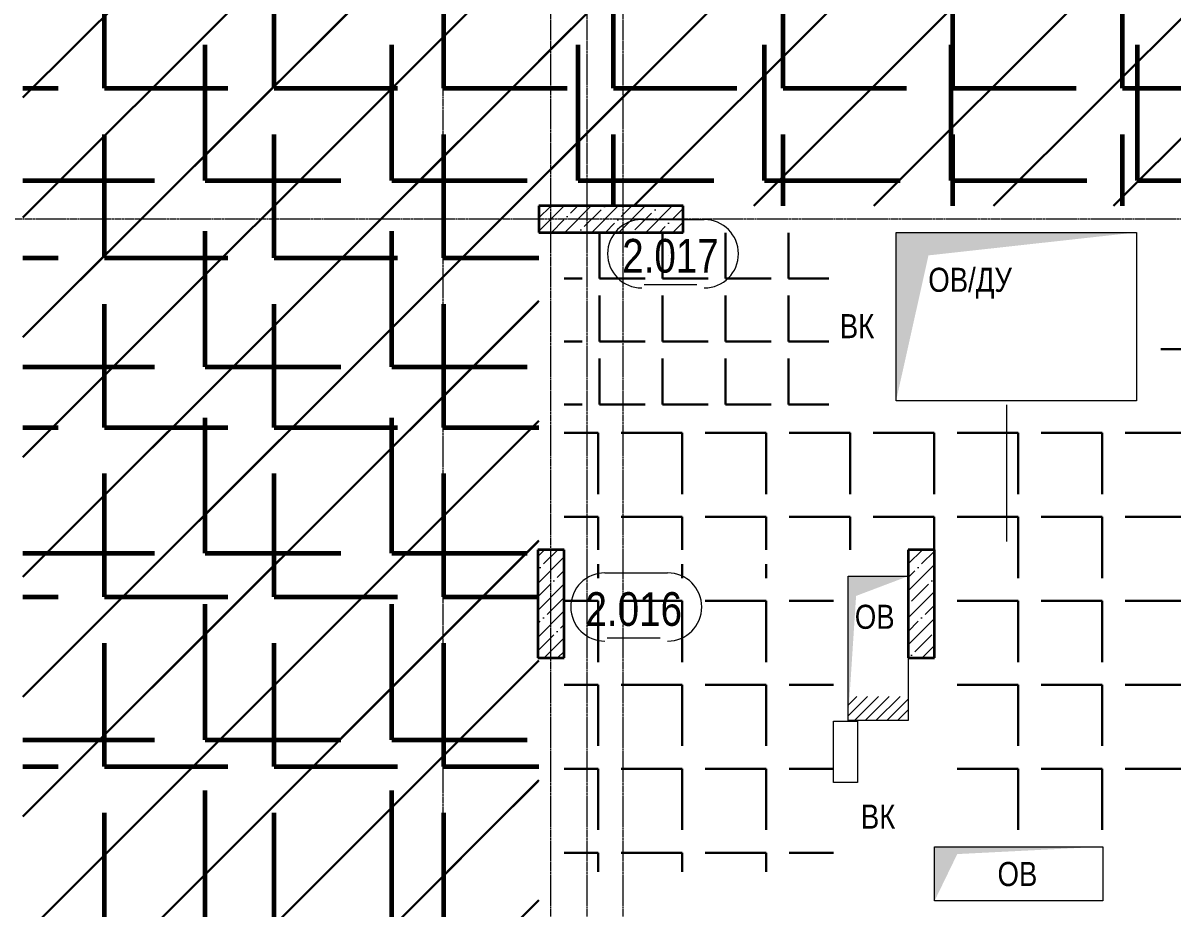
# Model space of a CAD drawing. Header units: millimetres. Extents: x -65509 to 912790, y 446 to 713294.
# Drawn here: x 7790 to 17352, y 220347 to 227709 of the extents above; entities that cross this region are included whole.
import ezdxf
from ezdxf.enums import TextEntityAlignment as Align

# ---------------------------------------------------------------- set-up
doc = ezdxf.new("R2010")
doc.units = ezdxf.units.MM
doc.linetypes.add('CENTER2', pattern=[28.575, 19.05, -3.175, 3.175, -3.175])
doc.linetypes.add('HIDDEN2', pattern=[4.7625, 3.175, -1.5875])
for name, color, linetype, lineweight in [('7.5) Плитка Тип 7.2                6 вып', 220, 'Continuous', 60), ('7.5) Плитка Тип 8.1 8.2 8.3     6 вып', 160, 'Continuous', 60), ('8.1) Нал. пол 8 вып.', 190, 'Continuous', 30), ('8.2) Линолеум 8 вып', 90, 'Continuous', 60), ('9.1) Линолеум 9  9.2 Инв', 3, 'Continuous', 60), ('АР1_ИЗМ_6_кладка_11.09.25', 250, 'Continuous', 25), ('АР_Area', 250, 'Continuous', 5), ('АР_Колонны', 250, 'Continuous', 30), ('АР_Стены ЖБ', 250, 'Continuous', 35), ('АР_Штриховка', 250, 'Continuous', 0), ('ВК_Шахты', 250, 'Continuous', 9), ('ОВ_Шахты', 250, 'Continuous', 5), ('РД_Оси_100', 250, 'Continuous', 0)]:
    doc.layers.add(name, color=color, linetype=linetype, lineweight=lineweight)
doc.layers.add('АР_Делит', color=250, linetype='Continuous', lineweight=0, plot=False)
doc.styles.add('style1', font='ARIALN.TTF')
pattern_1 = [(45, (-74007.1, 311187.15), (-112.2532, 112.2532), []), (45, (-73894.85, 311187.15), (-112.2532, 112.2532), [198.4375, -39.6875, 0, -39.6875])]
pattern_2 = [(180, (-2e-11, 174005.86), (-9e-14, -698.5), [508, -190.5]), (270, (-2e-11, 174005.86), (698.5, -1e-13), [508, -190.5])]
pattern_3 = [(0, (0, 0), (0, 1550.67), [1127.76, -422.91]), (90, (0, 0), (-1550.67, 9e-14), [1127.76, -422.91])]
pattern_4 = [(0, (0, 0), (0, 1410.97), [1026.16, -384.81]), (90, (0, 0), (-1410.97, 9e-14), [1026.16, -384.81])]

# ---------------------------------------------------------------- blocks, each defined once
blk = doc.blocks.new('otv')
at = {"linetype": 'Continuous'}
blk.add_lwpolyline([(0, -1), (0, 0), (1, 0), (1, -1)], close=True, dxfattribs=at)
blk.add_solid([(0, -1), (0, 0), (0.1346, -0.1366), (1, 0)], dxfattribs=at)
blk = doc.blocks.new('оси_рен')
at = {"layer": 'РД_Оси_100', "color": 251, "linetype": 'CENTER2', "true_color": 0x636466}
blk.add_line((1225207.916, 183613.25), (1189697.958, 183613.25), dxfattribs=at)
for points in [[(1207052.916, 223268.25), (1207052.916, 135558.25)], [(1207952.916, 135558.25), (1207952.916, 223268.25)], [(1208252.916, 135558.25), (1208252.916, 223268.25)], [(1208552.916, 135558.25), (1208552.916, 223268.25)]]:
    blk.add_lwpolyline(points, dxfattribs=at)
blk = doc.blocks.new('MOK-МаркаПом_овал_ареал')
for p, q in [((-2.99, 3.76), (3.52, 3.76)), ((-2.75, -3), (2.75, -3))]:
    blk.add_line(p, q)
for centre, radius, start, end in [((-2.99, 0.21), 3.55, 90, 270), ((3.52, 0.21), 3.55, 270, 90), ((-7.41, 0), 7.16, 0, 0.001)]:
    blk.add_arc(centre, radius, start, end)
at = {"color": 0, "style": 'style1'}
blk.add_attdef('АР-ПОМЕЩЕНИЕ:НОМЕР', text='', height=3, dxfattribs=at).set_placement((0.26, 0), align=Align.MIDDLE)

msp = doc.modelspace()

# ---------------------------------------------------------------- hatches: boundary and pattern name
at = {"layer": '7.5) Плитка Тип 7.2                6 вып', "lineweight": 30}
h = msp.add_hatch(dxfattribs=at)
h.set_pattern_fill('ANGLE', color=256, scale=100, angle=180)
h.set_pattern_definition(pattern_2)
h.paths.add_polyline_path([(19880, 224406.988), (19592.5, 224406.988), (19592.5, 225606.988), (17250, 225606.988), (17250, 224376.988), (15370, 224376.988), (12290, 224376.988), (12290, 223326.988), (15370, 223326.988), (15370, 220996.988), (17250, 220996.988), (19880, 220996.988)])
h = msp.add_hatch(dxfattribs=at)
h.set_pattern_fill('ANGLE', color=256, scale=100, angle=180)
h.set_pattern_definition(pattern_2)
h.paths.add_polyline_path([(14530, 223206.988), (12290, 223206.988), (12290, 220646.988), (14530, 220646.988)])
at = {"layer": '7.5) Плитка Тип 8.1 8.2 8.3     6 вып', "lineweight": 30}
h = msp.add_hatch(dxfattribs=at)
h.set_pattern_fill('ANGLE', color=5, scale=75)
h.set_pattern_definition([(0, (10, -142176.1), (0, 523.875), [381, -142.875]), (90, (10, -142176.1), (-523.875, 3e-14), [381, -142.875])])
h.paths.add_polyline_path([(12290, 224504.526), (14490, 224504.526), (14490, 225964.526), (12290, 225964.526)])
at = {"layer": '8.1) Нал. пол 8 вып.'}
h = msp.add_hatch(dxfattribs=at)
h.set_pattern_fill('ANSI31', color=256, scale=222)
h.paths.add_polyline_path([(19880, 228651.988), (12080, 228651.988), (12080, 226186.987), (13280, 226186.987), (13280, 226186.988), (19860, 226186.988), (19860, 226476.987), (19880, 226476.987)])
h.paths.add_polyline_path([(19860, 230776.987), (19880, 230776.987), (19880, 233151.988), (13825, 233151.988), (13825, 228651.988), (19880, 228651.988), (19880, 229876.987), (19860, 229876.987)])
h.paths.add_polyline_path([(12070, 210751.988), (7790, 210751.988), (7790, 204396.987), (8310, 204396.987), (8310, 203766.987), (10700, 203766.987), (10700, 203816.987), (11450, 203816.987), (11450, 203766.987), (11550, 203766.987), (11550, 204396.987), (11561.98, 204396.987), (11561.91, 205210.001), (11561.91, 205518.998), (11561.847, 205518.998), (11561.777, 206332.011), (12070, 206331.763)])
h.paths.add_polyline_path([(12080, 228651.988), (7790, 228651.988), (7790, 210776.987), (12070, 210776.987), (12070, 211576.988), (12070, 212176.987), (12070, 213076.987), (12070, 213716.987), (11560, 213716.987), (11560, 213916.846), (11560, 214616.846), (11560, 214806.987), (11560, 214866.846), (11560, 215566.846), (11560, 215776.987), (11560, 215816.846), (11560, 216516.846), (11680, 216516.846), (11680, 215816.846), (11680, 215776.987), (12080, 215776.987)])
h.paths.add_polyline_path([(11944.96, 215758.532), (12521.427, 215758.532), (12521.427, 216037.741), (11944.96, 216037.741)], flags=9)
h.paths.add_polyline_path([(9460, 228231.988), (7790, 228231.988), (7790, 228651.988), (9460, 228651.988)], flags=16)
h = msp.add_hatch(dxfattribs=at)
h.set_pattern_fill('ANSI31', color=256, scale=222)
h.paths.add_polyline_path([(19860, 230776.987), (19872.253, 232231.988), (17680, 232231.988), (16593.632, 232239.688), (16593.632, 233151.988), (13825, 233151.988), (13825, 228651.988), (19880, 228651.988), (19880, 229876.987), (19860, 229876.987)])
h.paths.add_polyline_path([(19880, 228651.988), (12080, 228651.988), (12080, 226186.987), (13280, 226186.987), (13280, 226186.988), (19860, 226186.988), (19860, 226476.987)])
h.paths.add_polyline_path([(12070, 224426.988), (12070, 224646.988), (12070, 225596.988), (12070, 225966.988), (12080, 228651.988), (9460, 228651.988), (9460, 228231.988), (7790, 228231.988), (7790, 210776.987), (12070, 210776.987), (12070, 211576.988), (12070, 212176.987), (12070, 213076.987), (12070, 213716.987), (11560, 213716.987), (11560, 213916.846), (11560, 214616.846), (11560, 214806.987), (11560, 214866.846), (11560, 215566.846), (11560, 215776.987), (11560, 215816.846), (11560, 216516.846), (11560, 216746.987), (12070, 216746.987), (12070, 217526.988), (12070, 218626.988), (12070, 219026.988), (12070, 220126.988), (12070, 220901.743), (11850, 220901.743), (11850, 221191.743), (12070, 221191.743), (12070, 221326.987), (12070, 222426.987), (12070, 223326.987), (12070, 223326.988)])
h.paths.add_polyline_path([(12070, 210751.988), (7790, 210751.988), (7790, 204396.987), (8310, 204396.987), (8310, 203766.987), (10700, 203766.987), (10700, 203816.987), (11450, 203816.987), (11550, 203809.051), (11550, 204396.987), (11561.943, 205212.32), (11561.917, 205518.998), (11561.847, 205518.998), (11561.777, 206332.011), (12070, 206331.763)])
at = {"layer": '8.2) Линолеум 8 вып'}
h = msp.add_hatch(dxfattribs=at)
h.set_pattern_fill('ANGLE', color=256, scale=222)
h.set_pattern_definition(pattern_3)
h.paths.add_polyline_path([(19880, 228651.988), (12080, 228651.988), (12080, 226186.987), (13280, 226186.987), (13280, 226186.988), (19860, 226186.988), (19860, 226476.987), (19880, 226476.987)])
h.paths.add_polyline_path([(19860, 230776.987), (19880, 230776.987), (19880, 233151.988), (13825, 233151.988), (13825, 228651.988), (19880, 228651.988), (19880, 229876.987), (19860, 229876.987)])
h.paths.add_polyline_path([(12070, 210751.988), (7790, 210751.988), (7790, 204396.987), (8310, 204396.987), (8310, 203766.987), (10700, 203766.987), (10700, 203816.987), (11450, 203816.987), (11450, 203766.987), (11550, 203766.987), (11550, 204396.987), (11561.98, 204396.987), (11561.91, 205210.001), (11561.91, 205518.998), (11561.847, 205518.998), (11561.777, 206332.011), (12070, 206331.763)])
h.paths.add_polyline_path([(12080, 228651.988), (7790, 228651.988), (7790, 210776.987), (12070, 210776.987), (12070, 211576.988), (12070, 212176.987), (12070, 213076.987), (12070, 213716.987), (11560, 213716.987), (11560, 213916.846), (11560, 214616.846), (11560, 214806.987), (11560, 214866.846), (11560, 215566.846), (11560, 215776.987), (11560, 215816.846), (11560, 216516.846), (11680, 216516.846), (11680, 215816.846), (11680, 215776.987), (12080, 215776.987)])
h.paths.add_polyline_path([(11944.96, 215758.532), (12521.427, 215758.532), (12521.427, 216037.741), (11944.96, 216037.741)], flags=9)
h.paths.add_polyline_path([(9460, 228231.988), (7790, 228231.988), (7790, 228651.988), (9460, 228651.988)], flags=16)
h = msp.add_hatch(dxfattribs=at)
h.set_pattern_fill('ANGLE', color=256, scale=222)
h.set_pattern_definition(pattern_3)
h.paths.add_polyline_path([(19860, 230776.987), (19872.253, 232231.988), (17680, 232231.988), (16593.632, 232239.688), (16593.632, 233151.988), (13825, 233151.988), (13825, 228651.988), (19880, 228651.988), (19880, 229876.987), (19860, 229876.987)])
h.paths.add_polyline_path([(19880, 228651.988), (12080, 228651.988), (12080, 226186.987), (13280, 226186.987), (13280, 226186.988), (19860, 226186.988), (19860, 226476.987)])
h.paths.add_polyline_path([(12070, 224426.988), (12070, 224646.988), (12070, 225596.988), (12070, 225966.988), (12080, 228651.988), (9460, 228651.988), (9460, 228231.988), (7790, 228231.988), (7790, 210776.987), (12070, 210776.987), (12070, 211576.988), (12070, 212176.987), (12070, 213076.987), (12070, 213716.987), (11560, 213716.987), (11560, 213916.846), (11560, 214616.846), (11560, 214806.987), (11560, 214866.846), (11560, 215566.846), (11560, 215776.987), (11560, 215816.846), (11560, 216516.846), (11560, 216746.987), (12070, 216746.987), (12070, 217526.988), (12070, 218626.988), (12070, 219026.988), (12070, 220126.988), (12070, 220901.743), (11850, 220901.743), (11850, 221191.743), (12070, 221191.743), (12070, 221326.987), (12070, 222426.987), (12070, 223326.987), (12070, 223326.988)])
h.paths.add_polyline_path([(12070, 210751.988), (7790, 210751.988), (7790, 204396.987), (8310, 204396.987), (8310, 203766.987), (10700, 203766.987), (10700, 203816.987), (11450, 203816.987), (11550, 203809.051), (11550, 204396.987), (11561.943, 205212.32), (11561.917, 205518.998), (11561.847, 205518.998), (11561.777, 206332.011), (12070, 206331.763)])
at = {"layer": '9.1) Линолеум 9  9.2 Инв'}
h = msp.add_hatch(dxfattribs=at)
h.set_pattern_fill('ANGLE', color=256, scale=202)
h.set_pattern_definition(pattern_4)
h.paths.add_polyline_path([(19880, 228651.988), (12080, 228651.988), (12080, 226186.987), (13280, 226186.987), (13280, 226186.988), (19860, 226186.988), (19860, 226476.987), (19880, 226476.987)])
h.paths.add_polyline_path([(19860, 230776.987), (19880, 230776.987), (19880, 233151.988), (13825, 233151.988), (13825, 228651.988), (19880, 228651.988), (19880, 229876.987), (19860, 229876.987)])
h.paths.add_polyline_path([(12070, 210751.988), (7790, 210751.988), (7790, 204396.987), (8310, 204396.987), (8310, 203766.987), (10700, 203766.987), (10700, 203816.987), (11450, 203816.987), (11450, 203766.987), (11550, 203766.987), (11550, 204396.987), (11561.98, 204396.987), (11561.91, 205210.001), (11561.91, 205518.998), (11561.847, 205518.998), (11561.777, 206332.011), (12070, 206331.763)])
h.paths.add_polyline_path([(12080, 228651.988), (7790, 228651.988), (7790, 210776.987), (12070, 210776.987), (12070, 211576.988), (12070, 212176.987), (12070, 213076.987), (12070, 213716.987), (11560, 213716.987), (11560, 213916.846), (11560, 214616.846), (11560, 214806.987), (11560, 214866.846), (11560, 215566.846), (11560, 215776.987), (11560, 215816.846), (11560, 216516.846), (11680, 216516.846), (11680, 215816.846), (11680, 215776.987), (12080, 215776.987)])
h.paths.add_polyline_path([(11944.96, 215758.532), (12521.427, 215758.532), (12521.427, 216037.741), (11944.96, 216037.741)], flags=9)
h.paths.add_polyline_path([(9460, 228231.988), (7790, 228231.988), (7790, 228651.988), (9460, 228651.988)], flags=16)
h = msp.add_hatch(dxfattribs=at)
h.set_pattern_fill('ANGLE', color=256, scale=202)
h.set_pattern_definition(pattern_4)
h.paths.add_polyline_path([(19860, 230776.987), (19872.253, 232231.988), (17680, 232231.988), (16593.632, 232239.688), (16593.632, 233151.988), (13825, 233151.988), (13825, 228651.988), (19880, 228651.988), (19880, 229876.987), (19860, 229876.987)])
h.paths.add_polyline_path([(19880, 228651.988), (12080, 228651.988), (12080, 226186.987), (13280, 226186.987), (13280, 226186.988), (19860, 226186.988), (19860, 226476.987)])
h.paths.add_polyline_path([(12070, 224426.988), (12070, 224646.988), (12070, 225596.988), (12070, 225966.988), (12080, 228651.988), (9460, 228651.988), (9460, 228231.988), (7790, 228231.988), (7790, 210776.987), (12070, 210776.987), (12070, 211576.988), (12070, 212176.987), (12070, 213076.987), (12070, 213716.987), (11560, 213716.987), (11560, 213916.846), (11560, 214616.846), (11560, 214806.987), (11560, 214866.846), (11560, 215566.846), (11560, 215776.987), (11560, 215816.846), (11560, 216516.846), (11560, 216746.987), (12070, 216746.987), (12070, 217526.988), (12070, 218626.988), (12070, 219026.988), (12070, 220126.988), (12070, 220901.743), (11850, 220901.743), (11850, 221191.743), (12070, 221191.743), (12070, 221326.987), (12070, 222426.987), (12070, 223326.987), (12070, 223326.988)])
h.paths.add_polyline_path([(12070, 210751.988), (7790, 210751.988), (7790, 204396.987), (8310, 204396.987), (8310, 203766.987), (10700, 203766.987), (10700, 203816.987), (11450, 203816.987), (11550, 203809.051), (11550, 204396.987), (11561.943, 205212.32), (11561.917, 205518.998), (11561.847, 205518.998), (11561.777, 206332.011), (12070, 206331.763)])
at = {"layer": 'АР1_ИЗМ_6_кладка_11.09.25', "lineweight": 0}
h = msp.add_hatch(dxfattribs=at)
h.set_pattern_fill('ANSI31', color=256, scale=20)
h.set_pattern_definition([(45, (-120, 164876.99), (-44.90128, 44.90128), [])])
h.paths.add_polyline_path([(15150.285, 222107.22), (14650.263, 222107.22), (14649.696, 221906.987), (15149.718, 221906.987)])
at = {"layer": 'АР_Штриховка', "linetype": 'Continuous'}
h = msp.add_hatch(dxfattribs=at)
h.set_pattern_fill('ANSI35', color=256, scale=25, style=0)
h.set_pattern_definition([(45, (-74007.1, 311187.15), (-112.2532, 112.2532), []), (45, (-73894.85, 311187.15), (-112.2532, 112.2532), [198.4375, -39.6875, 0, -39.6875])])
h.paths.add_polyline_path([(13280, 225966.987), (13280, 226186.987), (12080, 226186.987), (12080, 225966.987)], flags=0)
h = msp.add_hatch(dxfattribs=at)
h.set_pattern_fill('ANSI35', color=256, scale=25, style=0)
h.set_pattern_definition(pattern_1)
h.paths.add_polyline_path([(12070, 222426.987), (12290, 222426.987), (12290, 223326.987), (12070, 223326.987)], flags=0)
h = msp.add_hatch(dxfattribs=at)
h.set_pattern_fill('ANSI35', color=256, scale=25, style=0)
h.set_pattern_definition(pattern_1)
h.paths.add_polyline_path([(15150.001, 222426.987), (15370.001, 222426.987), (15370.001, 223326.987), (15150.001, 223326.987)], flags=0)

# ---------------------------------------------------------------- linework, layer by layer
at = {"layer": 'АР_Делит', "lineweight": 0}
msp.add_lwpolyline([(15970.092, 223396.627), (15970.092, 224532.896)], dxfattribs=at)
msp.add_lwpolyline([(14730, 221392.052), (14530, 221392.052), (14530, 221902.052), (14730, 221902.052)], close=True, dxfattribs=at)
at = {"layer": 'АР_Колонны', "linetype": 'HIDDEN2'}
for p, q in [((12080, 226186.987), (13280, 226186.987)), ((12080, 225966.987), (12080, 226186.987)), ((13280, 226186.987), (13280, 225966.987)), ((13280, 225966.987), (12080, 225966.987)), ((12070, 223326.987), (12290, 223326.987)), ((12070, 222426.987), (12070, 223326.987)), ((12290, 223326.987), (12290, 222426.987)), ((15150.001, 223326.987), (15370.001, 223326.987)), ((15150.001, 222426.987), (15150.001, 223326.987)), ((15370.001, 223326.987), (15370.001, 222426.987)), ((12290, 222426.987), (12070, 222426.987)), ((15370.001, 222426.987), (15150.001, 222426.987))]:
    msp.add_line(p, q, dxfattribs=at)
at = {"layer": 'АР_Колонны', "linetype": 'Continuous'}
for p, q in [((12080, 226186.987), (12080, 225966.987)), ((13280, 226186.987), (12080, 226186.987)), ((13280, 226186.987), (12080, 226186.987)), ((12080, 226186.987), (12080, 225966.987)), ((13280, 225966.987), (13280, 226186.987)), ((13280, 225966.987), (13280, 226186.987)), ((12080, 225966.987), (13280, 225966.987)), ((12080, 225966.987), (13280, 225966.987)), ((12290, 223326.987), (12070, 223326.987)), ((12070, 223326.987), (12070, 222426.987)), ((12290, 223326.987), (12070, 223326.987)), ((12070, 223326.987), (12070, 222426.987)), ((12290, 222426.987), (12290, 223326.987)), ((12290, 222426.987), (12290, 223326.987)), ((15370.001, 223326.987), (15150.001, 223326.987)), ((15150.001, 223326.987), (15150.001, 222426.987)), ((15370.001, 223326.987), (15150.001, 223326.987)), ((15150.001, 223326.987), (15150.001, 222426.987)), ((15370.001, 222426.987), (15370.001, 223326.987)), ((15370.001, 222426.987), (15370.001, 223326.987)), ((12070, 222426.987), (12290, 222426.987)), ((12070, 222426.987), (12290, 222426.987)), ((15150.001, 222426.987), (15370.001, 222426.987)), ((15150.001, 222426.987), (15370.001, 222426.987))]:
    msp.add_line(p, q, dxfattribs=at)
at = {"layer": 'АР_Стены ЖБ', "linetype": 'Continuous'}
for p, q in [((13280, 226186.987), (12080, 226186.987)), ((12080, 226186.987), (12080, 225966.987)), ((13280, 225966.987), (13280, 226186.987)), ((12080, 225966.987), (13280, 225966.987)), ((12290, 223326.987), (12070, 223326.987)), ((12070, 223326.987), (12070, 222426.987)), ((12290, 222426.987), (12290, 223326.987)), ((15370.001, 223326.987), (15150.001, 223326.987)), ((15150.001, 223326.987), (15150.001, 222426.987)), ((15370.001, 222426.987), (15370.001, 223326.987)), ((12070, 222426.987), (12290, 222426.987)), ((15150.001, 222426.987), (15370.001, 222426.987))]:
    msp.add_line(p, q, dxfattribs=at)

# ---------------------------------------------------------------- block references
msp.add_blockref('оси_рен', (-1195772.915, 42463.738))
at = {"layer": 'АР_Area', "color": 250, "linetype": 'Continuous', "lineweight": 25}
ref = msp.add_blockref('MOK-МаркаПом_овал_ареал', (13173.774, 225772.471), dxfattribs=dict(at, xscale=80, yscale=80, zscale=80))
ref.add_attrib('АР-ПОМЕЩЕНИЕ:НОМЕР', '2.017', dxfattribs={"layer": '0', "color": 0, "height": 280, "style": 'style1'}).set_placement((13173.774, 225772.471), align=Align.MIDDLE)
ref = msp.add_blockref('MOK-МаркаПом_овал_ареал', (12868.417, 222834.238), dxfattribs=dict(at, xscale=80, yscale=80, zscale=80))
ref.add_attrib('АР-ПОМЕЩЕНИЕ:НОМЕР', '2.016', dxfattribs={"layer": '0', "color": 0, "height": 280, "style": 'style1'}).set_placement((12868.417, 222834.238), align=Align.MIDDLE)
at = {"layer": 'ОВ_Шахты'}
for p, xscale, yscale in [((15050, 225966.987), 2000, 1400), ((14650.001, 223106.987), 500, 1200), ((15370.001, 220856.988), 1400, 450)]:
    msp.add_blockref('otv', p, dxfattribs=dict(at, xscale=xscale, yscale=yscale))

# ---------------------------------------------------------------- texts
at = {"layer": 'ВК_Шахты', "char_height": 200, "attachment_point": 5, "style": 'style1'}
for insert, width in [((14725, 225186.987), 250), ((14900.001, 221106.987), 500.00065)]:
    msp.add_mtext('ВК', dxfattribs=dict(at, insert=insert, width=width))
at = {"layer": 'ОВ_Шахты', "char_height": 200, "attachment_point": 5, "style": 'style1'}
for s, insert, width in [('ОВ/ДУ', (15665.077, 225543.644), 3740.42675), ('ОВ', (14872.128, 222767.905), 1850), ('ОВ', (16058.82, 220628.3), 1850)]:
    msp.add_mtext(s, dxfattribs=dict(at, insert=insert, width=width))

doc.saveas('drawing.dxf')
